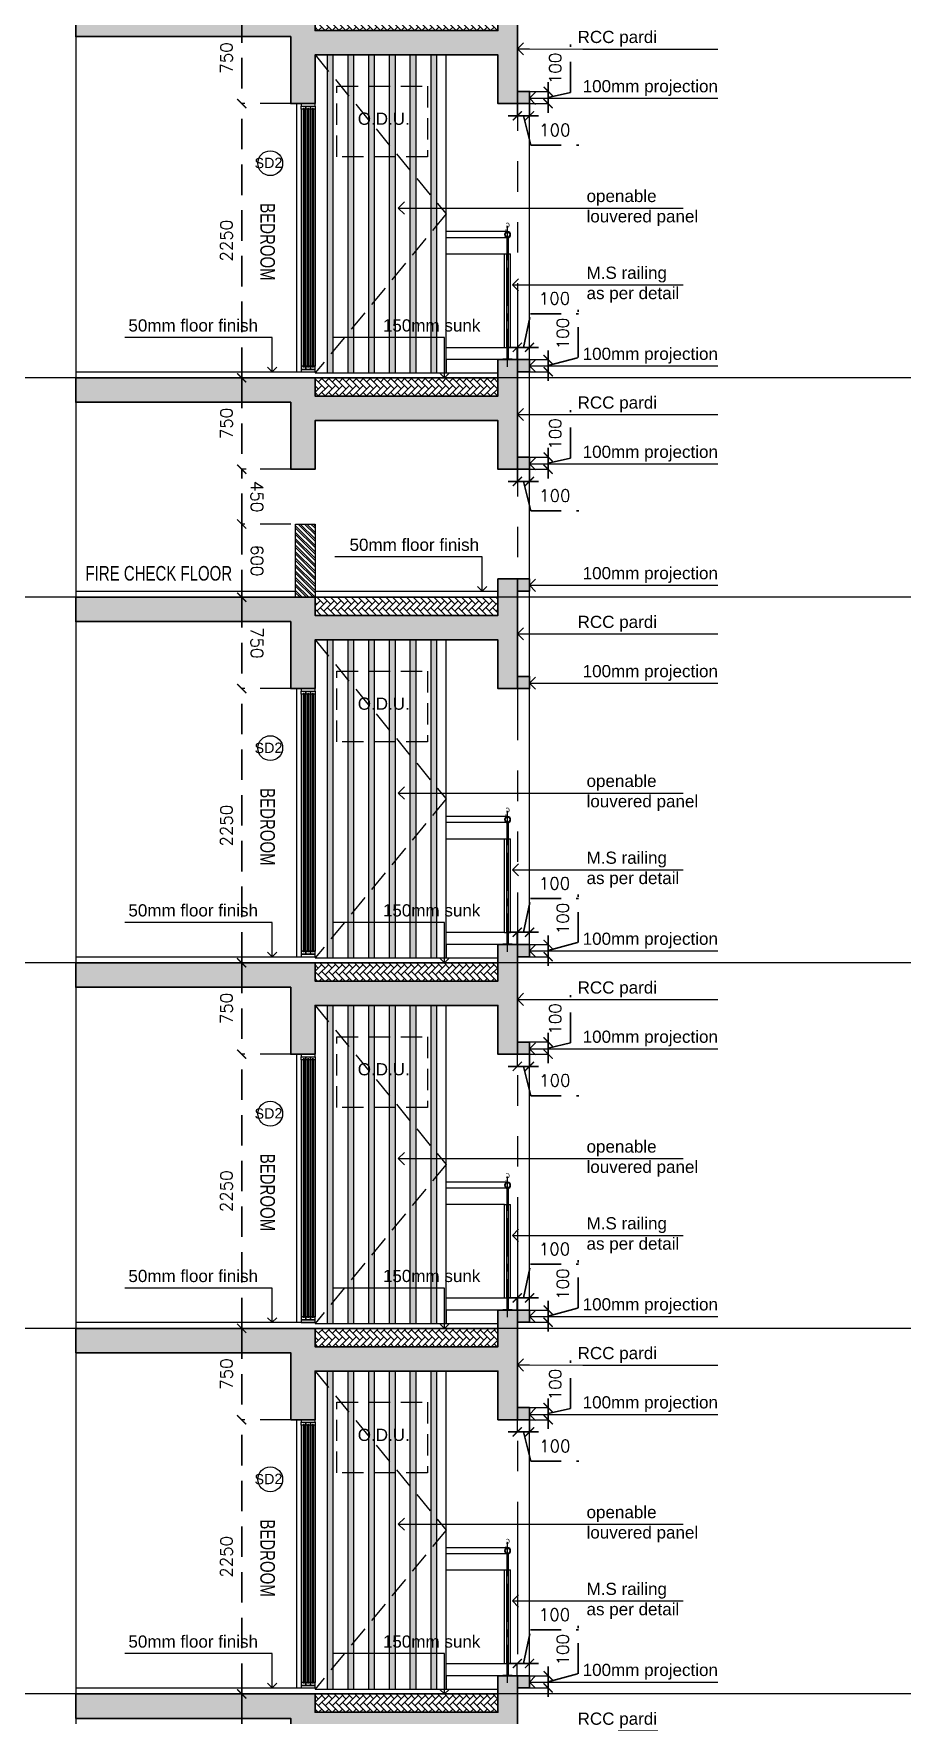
# Model space of a CAD drawing. Header units: millimetres. Extents: x 1066295 to 1300022, y -5734212 to -5454663.
# Drawn here: x 1138809 to 1145939, y -5626168 to -5612368 of the extents above; entities that cross this region are included whole.
import ezdxf
from ezdxf.enums import TextEntityAlignment as Align

# ---------------------------------------------------------------- set-up
doc = ezdxf.new("R2010")
doc.units = ezdxf.units.MM
doc.header["$LTSCALE"] = 1000
doc.header["$MEASUREMENT"] = 0
for name, pattern in [('AUDIT_D_120904163729-0', [0]), ('T9_PROFILE SECTIONS$0$( Hidden )', [0.375, 0.25, -0.125]), ('T9_PROFILE SECTIONS$0$AUDIT_D_120904163729-0', [0]), ('T9_PROFILE SECTIONS$0$CENTER', [2, 1.25, -0.25, 0.25, -0.25]), ('T9_PROFILE SECTIONS$0$HIDDEN', [0.375, 0.25, -0.125]), ('T9_PROFILE SECTIONS$0$HIDDEN2', [0.1875, 0.125, -0.0625]), ('T9_PROFILE SECTIONS$0$T10(T7 IS SIMILAR BUT MIRROR) - DIMENSION & TEXTING$0$HIDDEN', [0.375, 0.25, -0.125]), ('T9_PROFILE SECTIONS$0$T8_PROFILE SECTIONS$0$HIDDEN', [0.375, 0.25, -0.125]), ('T9_PROFILE SECTIONS$0$T8_PROFILE SECTIONS$0$PHANTOM2', [1.25, 0.625, -0.125, 0.125, -0.125, 0.125, -0.125])]:
    doc.linetypes.add(name, pattern=pattern)
doc.layers.get('0').update_dxf_attribs({"linetype": 'AUDIT_D_120904163729-0'})
for name, color, linetype in [('T9_PROFILE SECTIONS$0$a-alu frame', 4, 'Continuous'), ('T9_PROFILE SECTIONS$0$A-DIM', 2, 'Continuous'), ('T9_PROFILE SECTIONS$0$a-ele', 8, 'Continuous'), ('T9_PROFILE SECTIONS$0$A-SUNK SLAB', 251, 'T9_PROFILE SECTIONS$0$AUDIT_D_120904163729-0'), ('T9_PROFILE SECTIONS$0$a-wall', 6, 'Continuous'), ('T9_PROFILE SECTIONS$0$a-window', 5, 'Continuous'), ('T9_PROFILE SECTIONS$0$DETAIL TEXT', 84, 'T9_PROFILE SECTIONS$0$HIDDEN'), ('T9_PROFILE SECTIONS$0$Elev 01', 8, 'Continuous'), ('T9_PROFILE SECTIONS$0$ELEV 5', 8, 'Continuous'), ('T9_PROFILE SECTIONS$0$F.F.L', 36, 'Continuous'), ('T9_PROFILE SECTIONS$0$GLASS', 5, 'Continuous'), ('T9_PROFILE SECTIONS$0$HATCH 150', 8, 'Continuous'), ('T9_PROFILE SECTIONS$0$Leader', 2, 'T9_PROFILE SECTIONS$0$AUDIT_D_120904163729-0'), ('T9_PROFILE SECTIONS$0$LEVEL', 7, 'Continuous'), ('T9_PROFILE SECTIONS$0$T10(T7 IS SIMILAR BUT MIRROR) - DIMENSION & TEXTING$0$A-DIMENSIONS', 2, 'T9_PROFILE SECTIONS$0$T10(T7 IS SIMILAR BUT MIRROR) - DIMENSION & TEXTING$0$HIDDEN'), ('T9_PROFILE SECTIONS$0$T8_PROFILE SECTIONS$0$A-BUILDING LINE TURNS HERE', 252, 'T9_PROFILE SECTIONS$0$T8_PROFILE SECTIONS$0$PHANTOM2'), ('T9_PROFILE SECTIONS$0$TEXT ROOM', 7, 'Continuous'), ('T9_PROFILE SECTIONS$0$TYPICAL UNITS$0$a-door-no', 104, 'Continuous')]:
    doc.layers.add(name, color=color, linetype=linetype)
for name, color, linetype, lineweight in [('T9_PROFILE SECTIONS$0$A-DIMENSION', 2, 'Continuous', 35), ('T9_PROFILE SECTIONS$0$A-SLAB', 3, 'Continuous', 35), ('T9_PROFILE SECTIONS$0$a-Text', 4, 'Continuous', 0), ('T9_PROFILE SECTIONS$0$NON-STRUCT -150', 230, 'Continuous', 30), ('T9_PROFILE SECTIONS$0$R0-18-10-2014-T1-1st Podium Floor Plan$0$Text', 7, 'Continuous', 0), ('T9_PROFILE SECTIONS$0$T8_PROFILE SECTIONS$0$A-DIMENSION', 2, 'Continuous', 35)]:
    doc.layers.add(name, color=color, linetype=linetype, lineweight=lineweight)
doc.styles.add('T9_PROFILE SECTIONS$0$arial', font='sanss___.ttf')
doc.styles.add('T9_PROFILE SECTIONS$0$ARIAL ARROW', font='arial.ttf')
doc.styles.add('T9_PROFILE SECTIONS$0$Romans 1', font='romans.shx', dxfattribs={"height": 100})
doc.styles.add('T9_PROFILE SECTIONS$0$RSP_TXT 500', font='swisscl.ttf', dxfattribs={"height": 250})
doc.styles.add('T9_PROFILE SECTIONS$0$T8_PROFILE SECTIONS$0$Romans 1', font='romans.shx', dxfattribs={"height": 100})
doc.styles.add('T9_PROFILE SECTIONS$0$TYPICAL UNITS$0$LODHA STANDERD', font='sanss___.ttf')
doc.dimstyles.new('T9_PROFILE SECTIONS$0$ALPINE S', dxfattribs={"dimscale": 0, "dimtxt": 100, "dimasz": 75, "dimexe": 0, "dimexo": 0, "dimgap": 75, "dimtad": 1, "dimdec": 0, "dimzin": 0, "dimdsep": 46, "dimtxsty": 'T9_PROFILE SECTIONS$0$Romans 1', "dimblk": 'T9_PROFILE SECTIONS$0$_ArchTick', "dimcen": 0.09, "dimclrd": 256, "dimclre": 256, "dimclrt": 7, "dimadec": 0, "dimazin": 0, "dimtfac": 1, "dimtdec": 0, "dimtofl": 0, "dimtmove": 1, "dimatfit": 0, "dimldrblk": 'T9_PROFILE SECTIONS$0$_Open90', "dimfxl": 1, "dimtolj": 1, "dimtzin": 0, "dimarcsym": 0})
doc.dimstyles.new('T9_PROFILE SECTIONS$0$T8_PROFILE SECTIONS$0$ALPINE S', dxfattribs={"dimscale": 0, "dimtxt": 100, "dimasz": 75, "dimexe": 0, "dimexo": 0, "dimgap": 75, "dimtad": 1, "dimdec": 0, "dimzin": 0, "dimdsep": 46, "dimtxsty": 'T9_PROFILE SECTIONS$0$T8_PROFILE SECTIONS$0$Romans 1', "dimblk": 'T9_PROFILE SECTIONS$0$T8_PROFILE SECTIONS$0$_ArchTick', "dimcen": 0.09, "dimclrd": 256, "dimclre": 256, "dimclrt": 7, "dimadec": 0, "dimazin": 0, "dimtfac": 1, "dimtdec": 0, "dimtofl": 0, "dimtmove": 1, "dimatfit": 0, "dimldrblk": 'T9_PROFILE SECTIONS$0$T8_PROFILE SECTIONS$0$_Open90', "dimfxl": 1, "dimtolj": 1, "dimtzin": 0, "dimarcsym": 0})

# ---------------------------------------------------------------- blocks, each defined once
blk = doc.blocks.new('T9_PROFILE SECTIONS$0$A$C04612184')
at = {"layer": 'T9_PROFILE SECTIONS$0$LEVEL', "color": 1, "linetype": 'T9_PROFILE SECTIONS$0$HIDDEN2', "ltscale": 5}
blk.add_line((89.8181, 76.715), (-67.8271, 76.715), dxfattribs=at)
at = {"layer": 'T9_PROFILE SECTIONS$0$LEVEL', "color": 8, "linetype": 'T9_PROFILE SECTIONS$0$HIDDEN2', "ltscale": 5}
for p, q in [((89.8181, 74.915), (-67.8271, 74.915)), ((89.8181, 71.915), (-67.8271, 71.915)), ((89.8181, 68.915), (-67.8271, 68.915)), ((89.8181, 65.915), (-67.8271, 65.915))]:
    blk.add_line(p, q, dxfattribs=at)
blk = doc.blocks.new('T9_PROFILE SECTIONS$0$_ArchTick')
at = {"color": 0, "linetype": 'ByBlock', "const_width": 0.15}
blk.add_lwpolyline([(-0.5, -0.5), (0.5, 0.5)], dxfattribs=at)
blk = doc.blocks.new('*D261')
at = {"layer": 'T9_PROFILE SECTIONS$0$A-DIMENSION', "linetype": 'T9_PROFILE SECTIONS$0$HIDDEN', "lineweight": -2, "transparency": 16777216}
for p, q in [((-51354, 325662), (-51756, 325662)), ((-51354, 324912), (-51756, 324912))]:
    blk.add_line(p, q, dxfattribs=at)
at = {"layer": 'T9_PROFILE SECTIONS$0$A-DIMENSION', "linetype": 'T9_PROFILE SECTIONS$0$HIDDEN', "transparency": 16777216}
blk.add_line((-51756, 325662), (-51756, 324912), dxfattribs=at)
at = {"layer": 'T9_PROFILE SECTIONS$0$A-DIMENSION', "linetype": 'ByBlock', "transparency": 16777216, "xscale": 75, "yscale": 75, "zscale": 75}
for p, rotation in [((-51756, 325662), 90.00000000000001), ((-51756, 324912), 270)]:
    blk.add_blockref('T9_PROFILE SECTIONS$0$_ArchTick', p, dxfattribs=dict(at, rotation=rotation))
at = {"layer": 'T9_PROFILE SECTIONS$0$A-DIMENSION', "color": 7, "linetype": 'ByBlock', "transparency": 16777216, "insert": (-51631, 325287), "char_height": 100, "attachment_point": 5, "rotation": 270, "style": 'T9_PROFILE SECTIONS$0$Romans 1'}
blk.add_mtext('\\A1;750', dxfattribs=at)
blk = doc.blocks.new('T9_PROFILE SECTIONS$0$_Open90')
at = {"color": 0, "linetype": 'ByBlock', "lineweight": -2}
for p, q in [((0, 0), (-1, 0)), ((-0.5, 0.5), (0, 0)), ((0, 0), (-0.5, -0.5))]:
    blk.add_line(p, q, dxfattribs=at)
blk = doc.blocks.new('*D262')
at = {"layer": 'T9_PROFILE SECTIONS$0$A-DIMENSION', "linetype": 'T9_PROFILE SECTIONS$0$HIDDEN', "lineweight": -2, "transparency": 16777216}
for p, q in [((-51344, 326712), (-51756, 326712)), ((-51354, 326262), (-51756, 326262))]:
    blk.add_line(p, q, dxfattribs=at)
at = {"layer": 'T9_PROFILE SECTIONS$0$A-DIMENSION', "linetype": 'T9_PROFILE SECTIONS$0$HIDDEN', "transparency": 16777216}
blk.add_line((-51756, 326262), (-51756, 326712), dxfattribs=at)
at = {"layer": 'T9_PROFILE SECTIONS$0$A-DIMENSION', "linetype": 'ByBlock', "transparency": 16777216, "xscale": 75, "yscale": 75, "zscale": 75}
for p, rotation in [((-51756, 326712), 90.00000000000001), ((-51756, 326262), 270)]:
    blk.add_blockref('T9_PROFILE SECTIONS$0$_ArchTick', p, dxfattribs=dict(at, rotation=rotation))
at = {"layer": 'T9_PROFILE SECTIONS$0$A-DIMENSION', "color": 7, "linetype": 'ByBlock', "transparency": 16777216, "insert": (-51631, 326487), "char_height": 100, "attachment_point": 5, "rotation": 270, "style": 'T9_PROFILE SECTIONS$0$Romans 1'}
blk.add_mtext('\\A1;450', dxfattribs=at)
blk = doc.blocks.new('*D263')
at = {"layer": 'T9_PROFILE SECTIONS$0$A-DIMENSION', "linetype": 'T9_PROFILE SECTIONS$0$HIDDEN', "lineweight": -2, "transparency": 16777216}
for p, q in [((-51354, 326262), (-51756, 326262)), ((-51343, 325662), (-51756, 325662))]:
    blk.add_line(p, q, dxfattribs=at)
at = {"layer": 'T9_PROFILE SECTIONS$0$A-DIMENSION', "linetype": 'T9_PROFILE SECTIONS$0$HIDDEN', "transparency": 16777216}
blk.add_line((-51756, 326262), (-51756, 325662), dxfattribs=at)
at = {"layer": 'T9_PROFILE SECTIONS$0$A-DIMENSION', "linetype": 'ByBlock', "transparency": 16777216, "xscale": 75, "yscale": 75, "zscale": 75}
for p, rotation in [((-51756, 326262), 90.00000000000001), ((-51756, 325662), 270)]:
    blk.add_blockref('T9_PROFILE SECTIONS$0$_ArchTick', p, dxfattribs=dict(at, rotation=rotation))
at = {"layer": 'T9_PROFILE SECTIONS$0$A-DIMENSION', "color": 7, "linetype": 'ByBlock', "transparency": 16777216, "insert": (-51631, 325962), "char_height": 100, "attachment_point": 5, "rotation": 270, "style": 'T9_PROFILE SECTIONS$0$Romans 1'}
blk.add_mtext('\\A1;600', dxfattribs=at)
blk = doc.blocks.new('T9_PROFILE SECTIONS$0$window with railing')
at = {"layer": 'T9_PROFILE SECTIONS$0$a-ele'}
blk.add_lwpolyline([(-11245, -340864), (-11245, -338664)], dxfattribs=at)
at = {"layer": 'T9_PROFILE SECTIONS$0$a-window', "color": 250}
for p, q in [((-11395, -338709), (-11395, -340819)), ((-11382, -338709), (-11382, -340819)), ((-11372, -338709), (-11372, -340819))]:
    blk.add_line(p, q, dxfattribs=at)
at = {"layer": 'T9_PROFILE SECTIONS$0$a-window', "color": 1}
for p, q in [((-11357, -338709), (-11357, -340819)), ((-11320, -338709), (-11320, -340819)), ((-11320, -338709), (-11320, -340819)), ((-11282, -338709), (-11282, -340819))]:
    blk.add_line(p, q, dxfattribs=at)
at = {"layer": 'T9_PROFILE SECTIONS$0$a-window', "color": 5}
for p, q in [((-11344, -338709), (-11344, -340819)), ((-11334, -338709), (-11334, -340819)), ((-11307, -338709), (-11307, -340819)), ((-11297, -338709), (-11297, -340819))]:
    blk.add_line(p, q, dxfattribs=at)
at = {"layer": 'T9_PROFILE SECTIONS$0$a-window', "color": 4}
for points in [[(-11395, -338684), (-11395, -338664), (-11282, -338664), (-11282, -338684)], [(-11372, -338709), (-11357, -338709), (-11357, -338684), (-11395, -338684), (-11395, -338709), (-11382, -338709), (-11382, -338703), (-11372, -338703)], [(-11334, -338709), (-11320, -338709), (-11320, -338684), (-11357, -338684), (-11357, -338709), (-11344, -338709), (-11344, -338703), (-11334, -338703)], [(-11297, -338709), (-11282, -338709), (-11282, -338684), (-11320, -338684), (-11320, -338709), (-11307, -338709), (-11307, -338703), (-11297, -338703)], [(-11372, -340819), (-11357, -340819), (-11357, -340844), (-11395, -340844), (-11395, -340819), (-11382, -340819), (-11382, -340825), (-11372, -340825)], [(-11395, -340864), (-11395, -340844), (-11282, -340844), (-11282, -340864)], [(-11334, -340819), (-11320, -340819), (-11320, -340844), (-11357, -340844), (-11357, -340819), (-11344, -340819), (-11344, -340825), (-11334, -340825)], [(-11297, -340819), (-11282, -340819), (-11282, -340844), (-11320, -340844), (-11320, -340819), (-11307, -340819), (-11307, -340825), (-11297, -340825)]]:
    blk.add_lwpolyline(points, close=True, dxfattribs=at)
blk = doc.blocks.new('T9_PROFILE SECTIONS$0$A$C6E3644B4')
at = {"layer": 'T9_PROFILE SECTIONS$0$A-DIM', "ltscale": 0.7}
h = blk.add_hatch(color=8, dxfattribs=at)
edge = h.paths.add_edge_path()
edge.add_arc((0, 1025), 25, 0, 360)
edge = h.paths.add_edge_path(flags=17)
edge.add_arc((0, 1025), 20, 0, 360)
for points in [[(6, 869), (-6, 869), (-6, 844), (6, 844)], [(6, 130), (-6, 130), (-6, 105), (6, 105)]]:
    blk.add_hatch(color=8, dxfattribs=at).paths.add_polyline_path(points)
for p, q in [((-5, 1000), (-5, 868)), ((5, 1000), (5, 868)), ((25, 868), (-25, 868)), ((-25, 100), (-25, 868)), ((25, 100), (25, 868)), ((25, 100), (-25, 100)), ((-5, 100), (-5, 5)), ((5, 100), (5, 5))]:
    blk.add_line(p, q, dxfattribs=at)
at = {"layer": 'T9_PROFILE SECTIONS$0$A-DIM', "color": 5, "linetype": 'T9_PROFILE SECTIONS$0$CENTER', "ltscale": 0.25}
blk.add_line((0, -59), (0, 1095), dxfattribs=at)
at = {"layer": 'T9_PROFILE SECTIONS$0$A-DIM', "ltscale": 0.7}
blk.add_lwpolyline([(38, 5), (-38, 5), (-38, 0), (38, 0)], close=True, dxfattribs=at)
for radius in [25, 20]:
    blk.add_circle((0, 1025), radius, dxfattribs=at)
at = {"layer": 'T9_PROFILE SECTIONS$0$GLASS', "ltscale": 0.7}
for points in [[(-6, 868), (-6, 844), (6, 844), (6, 868)], [(-6, 105), (6, 105), (6, 868), (-6, 868)], [(-6, 130), (-6, 105), (6, 105), (6, 130)]]:
    blk.add_lwpolyline(points, close=True, dxfattribs=at)
at = {"layer": 'T9_PROFILE SECTIONS$0$DETAIL TEXT', "color": 0, "char_height": 40, "width": 489.25, "attachment_point": 1, "style": 'T9_PROFILE SECTIONS$0$arial'}
for s, insert in [('{\\fCalibri|b0|i0|c0|p34;C}', (-18, 1123)), ('{\\fCalibri|b0|i0|c0|p34;L}', (-3, 1101))]:
    blk.add_mtext(s, dxfattribs=dict(at, insert=insert))
blk = doc.blocks.new('*D249')
at = {"layer": 'T9_PROFILE SECTIONS$0$A-DIMENSION', "linetype": 'T9_PROFILE SECTIONS$0$HIDDEN', "lineweight": -2, "transparency": 16777216}
for p, q in [((-51354, 283662), (-51756, 283662)), ((-51354, 282912), (-51756, 282912))]:
    blk.add_line(p, q, dxfattribs=at)
at = {"layer": 'T9_PROFILE SECTIONS$0$A-DIMENSION', "linetype": 'T9_PROFILE SECTIONS$0$HIDDEN', "transparency": 16777216}
blk.add_line((-51756, 283662), (-51756, 282912), dxfattribs=at)
at = {"layer": 'T9_PROFILE SECTIONS$0$A-DIMENSION', "linetype": 'ByBlock', "transparency": 16777216, "xscale": 75, "yscale": 75, "zscale": 75}
for p, rotation in [((-51756, 283662), 90), ((-51756, 282912), 270)]:
    blk.add_blockref('T9_PROFILE SECTIONS$0$_ArchTick', p, dxfattribs=dict(at, rotation=rotation))
at = {"layer": 'T9_PROFILE SECTIONS$0$A-DIMENSION', "color": 7, "linetype": 'ByBlock', "transparency": 16777216, "insert": (-51881, 283287), "char_height": 100, "attachment_point": 5, "rotation": 90, "style": 'T9_PROFILE SECTIONS$0$Romans 1'}
blk.add_mtext('\\A1;750', dxfattribs=at)
blk = doc.blocks.new('*D250')
at = {"layer": 'T9_PROFILE SECTIONS$0$A-DIMENSION', "linetype": 'T9_PROFILE SECTIONS$0$HIDDEN', "lineweight": -2, "transparency": 16777216}
for p, q in [((-51354, 285912), (-51756, 285912)), ((-51354, 283662), (-51756, 283662))]:
    blk.add_line(p, q, dxfattribs=at)
at = {"layer": 'T9_PROFILE SECTIONS$0$A-DIMENSION', "linetype": 'T9_PROFILE SECTIONS$0$HIDDEN', "transparency": 16777216}
blk.add_line((-51756, 283662), (-51756, 285912), dxfattribs=at)
at = {"layer": 'T9_PROFILE SECTIONS$0$A-DIMENSION', "linetype": 'ByBlock', "transparency": 16777216, "xscale": 75, "yscale": 75, "zscale": 75}
for p, rotation in [((-51756, 285912), 90), ((-51756, 283662), 270)]:
    blk.add_blockref('T9_PROFILE SECTIONS$0$_ArchTick', p, dxfattribs=dict(at, rotation=rotation))
at = {"layer": 'T9_PROFILE SECTIONS$0$A-DIMENSION', "color": 7, "linetype": 'ByBlock', "transparency": 16777216, "insert": (-51881, 284787), "char_height": 100, "attachment_point": 5, "rotation": 90, "style": 'T9_PROFILE SECTIONS$0$Romans 1'}
blk.add_mtext('\\A1;2250', dxfattribs=at)
blk = doc.blocks.new('T9_PROFILE SECTIONS$0$TYPICAL UNITS$0$B-flat-33')
at = {"layer": 'T9_PROFILE SECTIONS$0$TYPICAL UNITS$0$a-door-no'}
blk.add_ellipse((14108, 1402), major_axis=(0, -181), ratio=0.999989, dxfattribs=at)
at = {"layer": 'T9_PROFILE SECTIONS$0$TYPICAL UNITS$0$a-door-no', "style": 'T9_PROFILE SECTIONS$0$TYPICAL UNITS$0$LODHA STANDERD', "oblique": 0, "width": 0.999989}
blk.add_attdef('OP1', text='', height=150, rotation=0.7592, dxfattribs=at).set_placement((14117, 1332), align=Align.CENTER)
blk = doc.blocks.new('T9_PROFILE SECTIONS$0$T8_PROFILE SECTIONS$0$_ArchTick')
at = {"color": 0, "linetype": 'ByBlock', "const_width": 0.15}
blk.add_lwpolyline([(-0.5, -0.5), (0.5, 0.5)], dxfattribs=at)
blk = doc.blocks.new('*D251')
at = {"layer": 'T9_PROFILE SECTIONS$0$T8_PROFILE SECTIONS$0$A-DIMENSION', "linetype": 'T9_PROFILE SECTIONS$0$T8_PROFILE SECTIONS$0$HIDDEN', "transparency": 16777216}
for p, q in [((-49444, 283912), (-49385, 284188)), ((-49385, 284188), (-48992, 284188)), ((-49494, 283912), (-49569, 283912)), ((-49394, 283912), (-49494, 283912)), ((-49394, 283912), (-49319, 283912))]:
    blk.add_line(p, q, dxfattribs=at)
at = {"layer": 'T9_PROFILE SECTIONS$0$T8_PROFILE SECTIONS$0$A-DIMENSION', "linetype": 'T9_PROFILE SECTIONS$0$T8_PROFILE SECTIONS$0$HIDDEN', "lineweight": -2, "transparency": 16777216}
for p, q in [((-49494, 283812), (-49494, 283912)), ((-49394, 283812), (-49394, 283912))]:
    blk.add_line(p, q, dxfattribs=at)
at = {"layer": 'T9_PROFILE SECTIONS$0$T8_PROFILE SECTIONS$0$A-DIMENSION', "linetype": 'ByBlock', "transparency": 16777216, "xscale": 75, "yscale": 75, "zscale": 75}
blk.add_blockref('T9_PROFILE SECTIONS$0$T8_PROFILE SECTIONS$0$_ArchTick', (-49494, 283912), dxfattribs=at)
at = {"layer": 'T9_PROFILE SECTIONS$0$T8_PROFILE SECTIONS$0$A-DIMENSION', "linetype": 'ByBlock', "transparency": 16777216, "xscale": 75, "yscale": 75, "zscale": 75, "rotation": 180}
blk.add_blockref('T9_PROFILE SECTIONS$0$T8_PROFILE SECTIONS$0$_ArchTick', (-49394, 283912), dxfattribs=at)
at = {"layer": 'T9_PROFILE SECTIONS$0$T8_PROFILE SECTIONS$0$A-DIMENSION', "color": 7, "linetype": 'ByBlock', "transparency": 16777216, "insert": (-49189, 284313), "char_height": 100, "attachment_point": 5, "style": 'T9_PROFILE SECTIONS$0$T8_PROFILE SECTIONS$0$Romans 1'}
blk.add_mtext('\\A1;100', dxfattribs=at)
blk = doc.blocks.new('T9_PROFILE SECTIONS$0$T8_PROFILE SECTIONS$0$_Open90')
at = {"color": 0, "linetype": 'ByBlock', "lineweight": -2}
for p, q in [((0, 0), (-1, 0)), ((-0.5, 0.5), (0, 0)), ((0, 0), (-0.5, -0.5))]:
    blk.add_line(p, q, dxfattribs=at)
blk = doc.blocks.new('*D252')
at = {"layer": 'T9_PROFILE SECTIONS$0$T8_PROFILE SECTIONS$0$A-DIMENSION', "linetype": 'T9_PROFILE SECTIONS$0$T8_PROFILE SECTIONS$0$HIDDEN', "transparency": 16777216}
for p, q in [((-48996, 283828), (-48996, 284221)), ((-49241, 283812), (-49241, 283887)), ((-49241, 283762), (-48996, 283828)), ((-49241, 283812), (-49241, 283712)), ((-49241, 283712), (-49241, 283637))]:
    blk.add_line(p, q, dxfattribs=at)
at = {"layer": 'T9_PROFILE SECTIONS$0$T8_PROFILE SECTIONS$0$A-DIMENSION', "linetype": 'T9_PROFILE SECTIONS$0$T8_PROFILE SECTIONS$0$HIDDEN', "lineweight": -2, "transparency": 16777216}
for p, q in [((-49394, 283812), (-49241, 283812)), ((-49394, 283712), (-49241, 283712))]:
    blk.add_line(p, q, dxfattribs=at)
at = {"layer": 'T9_PROFILE SECTIONS$0$T8_PROFILE SECTIONS$0$A-DIMENSION', "linetype": 'ByBlock', "transparency": 16777216, "xscale": 75, "yscale": 75, "zscale": 75}
for p, rotation in [((-49241, 283812), 270), ((-49241, 283712), 90)]:
    blk.add_blockref('T9_PROFILE SECTIONS$0$T8_PROFILE SECTIONS$0$_ArchTick', p, dxfattribs=dict(at, rotation=rotation))
at = {"layer": 'T9_PROFILE SECTIONS$0$T8_PROFILE SECTIONS$0$A-DIMENSION', "color": 7, "linetype": 'ByBlock', "transparency": 16777216, "insert": (-49121, 284025), "char_height": 100, "attachment_point": 5, "rotation": 90, "style": 'T9_PROFILE SECTIONS$0$T8_PROFILE SECTIONS$0$Romans 1'}
blk.add_mtext('\\A1;100', dxfattribs=at)
blk = doc.blocks.new('*D253')
at = {"layer": 'T9_PROFILE SECTIONS$0$T8_PROFILE SECTIONS$0$A-DIMENSION', "linetype": 'T9_PROFILE SECTIONS$0$T8_PROFILE SECTIONS$0$HIDDEN', "lineweight": -2, "transparency": 16777216}
for p, q in [((-49494, 282912), (-49494, 282812)), ((-49394, 282912), (-49394, 282812))]:
    blk.add_line(p, q, dxfattribs=at)
at = {"layer": 'T9_PROFILE SECTIONS$0$T8_PROFILE SECTIONS$0$A-DIMENSION', "linetype": 'T9_PROFILE SECTIONS$0$T8_PROFILE SECTIONS$0$HIDDEN', "transparency": 16777216}
for p, q in [((-49494, 282812), (-49569, 282812)), ((-49394, 282812), (-49494, 282812)), ((-49444, 282812), (-49383, 282571)), ((-49394, 282812), (-49319, 282812)), ((-49383, 282571), (-48990, 282571))]:
    blk.add_line(p, q, dxfattribs=at)
at = {"layer": 'T9_PROFILE SECTIONS$0$T8_PROFILE SECTIONS$0$A-DIMENSION', "linetype": 'ByBlock', "transparency": 16777216, "xscale": 75, "yscale": 75, "zscale": 75}
blk.add_blockref('T9_PROFILE SECTIONS$0$T8_PROFILE SECTIONS$0$_ArchTick', (-49494, 282812), dxfattribs=at)
at = {"layer": 'T9_PROFILE SECTIONS$0$T8_PROFILE SECTIONS$0$A-DIMENSION', "linetype": 'ByBlock', "transparency": 16777216, "xscale": 75, "yscale": 75, "zscale": 75, "rotation": 180}
blk.add_blockref('T9_PROFILE SECTIONS$0$T8_PROFILE SECTIONS$0$_ArchTick', (-49394, 282812), dxfattribs=at)
at = {"layer": 'T9_PROFILE SECTIONS$0$T8_PROFILE SECTIONS$0$A-DIMENSION', "color": 7, "linetype": 'ByBlock', "transparency": 16777216, "insert": (-49186, 282696), "char_height": 100, "attachment_point": 5, "style": 'T9_PROFILE SECTIONS$0$T8_PROFILE SECTIONS$0$Romans 1'}
blk.add_mtext('\\A1;100', dxfattribs=at)
blk = doc.blocks.new('*D254')
at = {"layer": 'T9_PROFILE SECTIONS$0$T8_PROFILE SECTIONS$0$A-DIMENSION', "linetype": 'T9_PROFILE SECTIONS$0$T8_PROFILE SECTIONS$0$HIDDEN', "transparency": 16777216}
for p, q in [((-49058, 283004), (-49058, 283397)), ((-49241, 283012), (-49241, 283087)), ((-49241, 282912), (-49241, 283012)), ((-49241, 282962), (-49058, 283004)), ((-49241, 282912), (-49241, 282837))]:
    blk.add_line(p, q, dxfattribs=at)
at = {"layer": 'T9_PROFILE SECTIONS$0$T8_PROFILE SECTIONS$0$A-DIMENSION', "linetype": 'T9_PROFILE SECTIONS$0$T8_PROFILE SECTIONS$0$HIDDEN', "lineweight": -2, "transparency": 16777216}
for p, q in [((-49394, 283012), (-49241, 283012)), ((-49394, 282912), (-49241, 282912))]:
    blk.add_line(p, q, dxfattribs=at)
at = {"layer": 'T9_PROFILE SECTIONS$0$T8_PROFILE SECTIONS$0$A-DIMENSION', "linetype": 'ByBlock', "transparency": 16777216, "xscale": 75, "yscale": 75, "zscale": 75}
for p, rotation in [((-49241, 283012), 270), ((-49241, 282912), 90)]:
    blk.add_blockref('T9_PROFILE SECTIONS$0$T8_PROFILE SECTIONS$0$_ArchTick', p, dxfattribs=dict(at, rotation=rotation))
at = {"layer": 'T9_PROFILE SECTIONS$0$T8_PROFILE SECTIONS$0$A-DIMENSION', "color": 7, "linetype": 'ByBlock', "transparency": 16777216, "insert": (-49183, 283201), "char_height": 100, "attachment_point": 5, "rotation": 90, "style": 'T9_PROFILE SECTIONS$0$T8_PROFILE SECTIONS$0$Romans 1'}
blk.add_mtext('\\A1;100', dxfattribs=at)
blk = doc.blocks.new('T9_PROFILE SECTIONS$0$tj')
at = {"layer": 'T9_PROFILE SECTIONS$0$A-SUNK SLAB', "linetype": 'ByBlock'}
h = blk.add_hatch(dxfattribs=at)
h.set_pattern_fill('AR-HBONE', color=256, scale=10)
h.set_pattern_definition([(135, (-5701171.007, -1166803.166), (-56.5685425, 5e-14), [120, -40]), (225, (-5701199.29, -1166774.88), (-56.5685425, 5e-14), [120, -40])])
h.paths.add_polyline_path([(-49653.9, 325511.7), (-51153.9, 325511.7), (-51153.9, 325661.7), (-49653.9, 325661.7)])
at = {"layer": 'T9_PROFILE SECTIONS$0$HATCH 150'}
h = blk.add_hatch(color=8, dxfattribs=at)
h.dxf.hatch_style = 1
h.paths.add_polyline_path([(-49653.9, 325811.7), (-49653.9, 325661.7), (-49653.9, 325511.7), (-51153.9, 325511.7), (-51153.9, 325661.7), (-53117.3, 325661.7), (-53117.3, 325461.7), (-51353.9, 325461.7), (-51353.9, 324911.7), (-51153.9, 324911.7), (-51153.9, 325311.7), (-49653.9, 325311.7), (-49653.9, 324911.7), (-49493.9, 324911.7), (-49493.9, 325811.7)])
h = blk.add_hatch(dxfattribs=at)
h.set_pattern_fill('AR-SAND', color=8, scale=10)
h.set_pattern_definition([(127.5, (-5701171.007, -1174460.05), (-19.26823769, -0.62993358), [0, -15.2, 0, -17, 0, -16.25]), (97.5, (-5701171.007, -1174460.05), (-28.22146065, 17.69776705), [0, -8.2, 0, -13.7, 0, -5.25]), (57.5, (-5701171.007, -1174472.35), (-0.056590535, 31.141418618), [0, -5, 0, -18, 0, -23.5]), (47.5, (-5701171.007, -1174472.35), (-8.77675565, 30.06126605), [0, -2.5, 0, -11.8, 0, -13.5])])
h.paths.add_polyline_path([(-49493.9, 325011.7), (-49393.9, 325011.7), (-49393.9, 324911.7), (-49493.9, 324911.7)])
h.paths.add_polyline_path([(-49493.9, 325711.7), (-49393.9, 325711.7), (-49393.9, 325811.7), (-49493.9, 325811.7)])
at = {"layer": 'T9_PROFILE SECTIONS$0$NON-STRUCT -150'}
h = blk.add_hatch(dxfattribs=at)
h.set_pattern_fill('ANSI32', color=8, scale=100)
h.set_pattern_definition([(135, (-5648831.007, -1174460.05), (-26.5165043, -26.5165043), []), (135, (-5648831.007, -1174442.37), (-26.5165043, -26.5165043), [])])
h.paths.add_polyline_path([(-51153.9, 325661.7), (-51313.9, 325661.7), (-51313.9, 326261.7), (-51153.9, 326261.7)])
at = {"layer": 'T9_PROFILE SECTIONS$0$A-SLAB', "linetype": 'ByBlock'}
for points in [[(-49653.9, 325811.7), (-49653.9, 325661.7), (-49653.9, 325511.7), (-51153.9, 325511.7), (-51153.9, 325661.7), (-53117.3, 325661.7), (-53117.3, 325461.7), (-51353.9, 325461.7), (-51353.9, 324911.7), (-51153.9, 324911.7), (-51153.9, 325311.7), (-49653.9, 325311.7), (-49653.9, 324911.7), (-49493.9, 324911.7), (-49493.9, 325811.7)], [(-49493.9, 325711.7), (-49393.9, 325711.7), (-49393.9, 325811.7), (-49493.9, 325811.7)], [(-49493.9, 325011.7), (-49393.9, 325011.7), (-49393.9, 324911.7), (-49493.9, 324911.7)]]:
    blk.add_lwpolyline(points, close=True, dxfattribs=at)
at = {"layer": 'T9_PROFILE SECTIONS$0$A-SUNK SLAB', "linetype": 'ByBlock'}
blk.add_lwpolyline([(-49653.9, 325511.7), (-51153.9, 325511.7), (-51153.9, 325661.7), (-49653.9, 325661.7)], close=True, dxfattribs=at)
at = {"layer": 'T9_PROFILE SECTIONS$0$a-wall', "linetype": 'ByBlock', "elevation": 0}
blk.add_lwpolyline([(-51153.9, 325661.7), (-51313.9, 325661.7), (-51313.9, 326261.7), (-51153.9, 326261.7)], close=True, dxfattribs=at)
at = {"layer": 'T9_PROFILE SECTIONS$0$ELEV 5', "ltscale": 0.7}
blk.add_line((-49393.9, 325011.7), (-49393.9, 327511.7), dxfattribs=at)
at = {"layer": 'T9_PROFILE SECTIONS$0$F.F.L', "linetype": 'Continuous', "ltscale": 0.1, "elevation": 0}
for points in [[(-53117.3, 325711.7), (-51313.9, 325711.7)], [(-51153.9, 325711.7), (-49653.9, 325711.7)]]:
    blk.add_lwpolyline(points, dxfattribs=at)
at = {"layer": 'T9_PROFILE SECTIONS$0$a-Text', "insert": (-51834.8, 325917.8, 0), "char_height": 120, "width": 1408.968, "attachment_point": 3, "style": 'T9_PROFILE SECTIONS$0$RSP_TXT 500'}
blk.add_mtext('FIRE CHECK FLOOR', dxfattribs=at)
at = {"layer": 'T9_PROFILE SECTIONS$0$R0-18-10-2014-T1-1st Podium Floor Plan$0$Text', "char_height": 100, "width": 1133.401, "style": 'T9_PROFILE SECTIONS$0$ARIAL ARROW'}
for s, insert, attachment_point in [('50mm floor finish   ', (-49807.7, 326142, 0), 3), ('100mm projection\\P  ', (-48957.8, 325909.2, 0), 1), ('RCC pardi', (-48999.3, 325509.2, 0), 1), ('100mm projection\\P  ', (-48957.8, 325105.2, 0), 1)]:
    blk.add_mtext(s, dxfattribs=dict(at, insert=insert, attachment_point=attachment_point))
at = {"layer": 'T9_PROFILE SECTIONS$0$A-DIMENSION', "linetype": 'ByBlock'}
for base, p1, p2, angle, picture, middle in [((-51755.7, 326711.7, 0), (-51353.9, 326261.7, 0), (-51344.2, 326711.7, 0), 90, '*D262', (-51630.7, 326486.7, 0)), ((-51755.7, 325661.7, 0), (-51353.9, 326261.7, 0), (-51343, 325661.7, 0), 270, '*D263', (-51630.7, 325961.7, 0)), ((-51755.7, 324911.7, 0), (-51353.9, 325661.7), (-51353.9, 324911.7), 90, '*D261', (-51630.7, 325286.7, 0))]:
    dim = blk.add_linear_dim(base=base, p1=p1, p2=p2, angle=angle, dimstyle='T9_PROFILE SECTIONS$0$ALPINE S', override={"dimscale": 1, "dimfxl": 5, "dimlwd": 65535, "dimarcsym": 1}, dxfattribs=at)
    dim.commit()
    dim.dimension.update_dxf_attribs({"geometry": picture, "text_midpoint": middle})
at = {"layer": 'T9_PROFILE SECTIONS$0$Leader'}
for points, override in [([(-49783.1, 325711.7, 0), (-49783.1, 325992.6, 0), (-50991.7, 325992.6, 0)], {"dimscale": 1, "dimtad": 0}), ([(-49393.9, 325759.8, 0), (-48957.8, 325759.8, 0), (-47849.6, 325759.8, 0)], {"dimscale": 1, "dimasz": 100, "dimtad": 0}), ([(-49493.9, 325361.7, 0), (-48957.8, 325359.8, 0), (-47849.6, 325359.8, 0)], {"dimscale": 1, "dimasz": 100, "dimtad": 0}), ([(-49393.9, 324955.8, 0), (-48957.8, 324955.8, 0), (-47849.6, 324955.8, 0)], {"dimscale": 1, "dimasz": 100, "dimtad": 0})]:
    blk.add_leader(points, dimstyle='T9_PROFILE SECTIONS$0$ALPINE S', override=override, dxfattribs=at)
blk = doc.blocks.new('T9_PROFILE SECTIONS$0$grn')
at = {"layer": 'T9_PROFILE SECTIONS$0$A-SUNK SLAB', "linetype": 'ByBlock'}
h = blk.add_hatch(dxfattribs=at)
h.set_pattern_fill('AR-HBONE', color=256, scale=10)
h.set_pattern_definition([(135, (-5719487.18, -1177142.854), (-56.5685425, 2e-14), [120, -40]), (225, (-5719515.463, -1177114.57), (-56.5685425, 2e-14), [120, -40])])
h.paths.add_polyline_path([(-49653.9, 283511.7), (-51153.9, 283511.7), (-51153.9, 283661.7), (-49653.9, 283661.7)])
at = {"layer": 'T9_PROFILE SECTIONS$0$ELEV 5', "ltscale": 0.7}
h = blk.add_hatch(color=256, dxfattribs=at)
h.dxf.hatch_style = 1
h.paths.add_polyline_path([(-50155, 286311.7), (-50205, 286311.7), (-50205, 283701.7), (-50155, 283701.7)])
h.paths.add_polyline_path([(-50325, 286311.7), (-50375, 286311.7), (-50375, 283701.7), (-50325, 283701.7)])
h.paths.add_polyline_path([(-50495, 286311.7), (-50545, 286311.7), (-50545, 283701.7), (-50495, 283701.7)])
h.paths.add_polyline_path([(-50665, 286311.7), (-50715, 286311.7), (-50715, 283701.7), (-50665, 283701.7)])
h.paths.add_polyline_path([(-50835, 286311.7), (-50885, 286311.7), (-50885, 283701.7), (-50835, 283701.7)])
h.paths.add_polyline_path([(-51005, 286311.7), (-51055, 286311.7), (-51055, 283701.7), (-51005, 283701.7)])
at = {"layer": 'T9_PROFILE SECTIONS$0$HATCH 150'}
h = blk.add_hatch(color=8, dxfattribs=at)
h.dxf.hatch_style = 1
h.paths.add_polyline_path([(-49653.9, 283811.7), (-49653.9, 283661.7), (-49653.9, 283511.7), (-51153.9, 283511.7), (-51153.9, 283661.7), (-53117.3, 283661.7), (-53117.3, 283461.7), (-51353.9, 283461.7), (-51353.9, 282911.7), (-51153.9, 282911.7), (-51153.9, 283311.7), (-49653.9, 283311.7), (-49653.9, 282911.7), (-49493.9, 282911.7), (-49493.9, 283811.7)])
h = blk.add_hatch(dxfattribs=at)
h.set_pattern_fill('AR-SAND', color=8, scale=10)
h.set_pattern_definition([(127.5, (-5719487.179, -1184799.737), (-19.26823769, -0.62993358), [0, -15.2, 0, -17, 0, -16.25]), (97.5, (-5719487.18, -1184799.737), (-28.22146065, 17.69776705), [0, -8.2, 0, -13.7, 0, -5.25]), (57.5, (-5719487.179, -1184812.037), (-0.056590535, 31.141418618), [0, -5, 0, -18, 0, -23.5]), (47.5, (-5719487.18, -1184812.037), (-8.77675565, 30.06126605), [0, -2.5, 0, -11.8, 0, -13.5])])
h.paths.add_polyline_path([(-49493.9, 283011.7), (-49393.9, 283011.7), (-49393.9, 282911.7), (-49493.9, 282911.7)])
h.paths.add_polyline_path([(-49493.9, 283711.7), (-49393.9, 283711.7), (-49393.9, 283811.7), (-49493.9, 283811.7)])
at = {"layer": 'T9_PROFILE SECTIONS$0$A-SLAB', "linetype": 'ByBlock'}
for points in [[(-49653.9, 283811.7), (-49653.9, 283661.7), (-49653.9, 283511.7), (-51153.9, 283511.7), (-51153.9, 283661.7), (-53117.3, 283661.7), (-53117.3, 283461.7), (-51353.9, 283461.7), (-51353.9, 282911.7), (-51153.9, 282911.7), (-51153.9, 283311.7), (-49653.9, 283311.7), (-49653.9, 282911.7), (-49493.9, 282911.7), (-49493.9, 283811.7)], [(-49493.9, 283711.7), (-49393.9, 283711.7), (-49393.9, 283811.7), (-49493.9, 283811.7)], [(-49493.9, 283011.7), (-49393.9, 283011.7), (-49393.9, 282911.7), (-49493.9, 282911.7)]]:
    blk.add_lwpolyline(points, close=True, dxfattribs=at)
at = {"layer": 'T9_PROFILE SECTIONS$0$A-SUNK SLAB', "linetype": 'ByBlock'}
blk.add_lwpolyline([(-49653.9, 283511.7), (-51153.9, 283511.7), (-51153.9, 283661.7), (-49653.9, 283661.7)], close=True, dxfattribs=at)
at = {"layer": 'T9_PROFILE SECTIONS$0$Elev 01', "ltscale": 0.7}
for p, q in [((-49573.9, 284861.7), (-50078.9, 284861.7)), ((-49573.9, 284811.7), (-50078.9, 284811.7)), ((-50078.9, 284680.1), (-49598.9, 284680.1)), ((-50078.9, 283912.1), (-49598.9, 283912.1))]:
    blk.add_line(p, q, dxfattribs=at)
at = {"layer": 'T9_PROFILE SECTIONS$0$Elev 01', "linetype": 'ByBlock'}
for points in [[(-51005, 286311.7), (-51055, 286311.7), (-51055, 283701.7), (-51005, 283701.7)], [(-50835, 286311.7), (-50885, 286311.7), (-50885, 283701.7), (-50835, 283701.7)], [(-50665, 286311.7), (-50715, 286311.7), (-50715, 283701.7), (-50665, 283701.7)], [(-50495, 286311.7), (-50545, 286311.7), (-50545, 283701.7), (-50495, 283701.7)], [(-50325, 286311.7), (-50375, 286311.7), (-50375, 283701.7), (-50325, 283701.7)], [(-50155, 286311.7), (-50205, 286311.7), (-50205, 283701.7), (-50155, 283701.7)]]:
    blk.add_lwpolyline(points, close=True, dxfattribs=at)
blk.add_lwpolyline([(-49653.9, 283811.7), (-50078.9, 283811.7), (-50078.9, 283701.7)], dxfattribs=at)
at = {"layer": 'T9_PROFILE SECTIONS$0$ELEV 5', "ltscale": 0.7}
for p, q in [((-50078.9, 283701.7), (-50078.9, 286311.7)), ((-49393.9, 283811.7), (-49393.9, 285911.7))]:
    blk.add_line(p, q, dxfattribs=at)
at = {"layer": 'T9_PROFILE SECTIONS$0$ELEV 5', "linetype": 'T9_PROFILE SECTIONS$0$( Hidden )', "ltscale": 0.7}
blk.add_lwpolyline([(-51153.9, 286311.7), (-50078.9, 285006.7), (-51153.9, 283701.7)], dxfattribs=at)
blk.add_lwpolyline([(-50974.2, 286055.2), (-50230.2, 286055.2), (-50230.2, 285475.2), (-50974.2, 285475.2)], close=True, dxfattribs=at)
at = {"layer": 'T9_PROFILE SECTIONS$0$F.F.L', "linetype": 'Continuous', "ltscale": 0.1}
blk.add_lwpolyline([(-53117.3, 283711.7), (-51153.9, 283711.7), (-51153.9, 283701.7), (-49653.9, 283701.7)], dxfattribs=at)
at = {"layer": 'T9_PROFILE SECTIONS$0$a-alu frame', "linetype": 'Continuous', "xscale": -1}
blk.add_blockref('T9_PROFILE SECTIONS$0$window with railing', (-62548.8, 624575.4), dxfattribs=at)
at = {"layer": 'T9_PROFILE SECTIONS$0$A-SLAB', "linetype": 'ByBlock', "xscale": -1}
blk.add_blockref('T9_PROFILE SECTIONS$0$A$C6E3644B4', (-49573.9, 283811.7), dxfattribs=at)
at = {"layer": 'T9_PROFILE SECTIONS$0$TEXT ROOM', "ltscale": 0.1}
ref = blk.add_blockref('T9_PROFILE SECTIONS$0$TYPICAL UNITS$0$B-flat-33', (-59457.5, 284634.6), dxfattribs=dict(at, xscale=0.5625, yscale=0.5625, zscale=0.5625))
ref.add_attrib('OP1', 'SD2', dxfattribs={"layer": 'T9_PROFILE SECTIONS$0$TYPICAL UNITS$0$a-door-no', "height": 84.37, "rotation": 0.75922, "style": 'T9_PROFILE SECTIONS$0$TYPICAL UNITS$0$LODHA STANDERD', "oblique": 0.00002, "width": 0.999989}).set_placement((-51535.6, 285383.4), align=Align.CENTER)
at = {"layer": 'T9_PROFILE SECTIONS$0$a-Text', "insert": (-51483.1, 284459.4), "char_height": 120, "attachment_point": 3, "rotation": 270, "style": 'T9_PROFILE SECTIONS$0$RSP_TXT 500'}
blk.add_mtext_dynamic_manual_height_columns('BEDROOM', width=1106.248, gutter_width=500, heights=[0], dxfattribs=at)
at = {"layer": 'T9_PROFILE SECTIONS$0$R0-18-10-2014-T1-1st Podium Floor Plan$0$Text', "char_height": 100, "width": 1133.401, "style": 'T9_PROFILE SECTIONS$0$ARIAL ARROW'}
for s, insert, attachment_point in [('O.D.U.', (-50803.5, 285838.2), 1), ('openable louvered panel', (-48926, 285204.2), 1), ('M.S railing \\Pas per detail\\P  ', (-48926, 284574.2), 1), ('50mm floor finish   ', (-51622.2, 284142), 3), ('150mm sunk', (-49797.6, 284142), 3), ('100mm projection\\P  ', (-48957.8, 283909.2), 1), ('RCC pardi', (-48999.3, 283509.2), 1), ('100mm projection\\P  ', (-48957.8, 283105.2), 1)]:
    blk.add_mtext(s, dxfattribs=dict(at, insert=insert, attachment_point=attachment_point))
at = {"layer": 'T9_PROFILE SECTIONS$0$A-DIMENSION', "linetype": 'ByBlock'}
for base, p2, picture, middle in [((-51755.7, 285911.7, 0), (-51353.9, 285911.7, 0), '*D250', (-51880.7, 284786.7, 0)), ((-51755.7, 282911.7, 0), (-51353.9, 282911.7, 0), '*D249', (-51880.7, 283286.7, 0))]:
    dim = blk.add_linear_dim(base=base, p1=(-51353.9, 283661.7, 0), p2=p2, angle=90, dimstyle='T9_PROFILE SECTIONS$0$ALPINE S', override={"dimscale": 1, "dimfxl": 5, "dimlwd": 65535, "dimarcsym": 1}, dxfattribs=at)
    dim.commit()
    dim.dimension.update_dxf_attribs({"geometry": picture, "text_midpoint": middle})
at = {"layer": 'T9_PROFILE SECTIONS$0$T8_PROFILE SECTIONS$0$A-DIMENSION', "linetype": 'ByBlock'}
for base, p1, p2, picture, middle in [((-49493.9, 283911.7), (-49393.9, 283811.7, 0), (-49493.9, 283811.7, 0), '*D251', (-49310.2, 284188.4)), ((-49493.9, 282811.6), (-49393.9, 282911.7, 0), (-49493.9, 282911.7, 0), '*D253', (-49307.9, 282571))]:
    dim = blk.add_linear_dim(base=base, p1=p1, p2=p2, dimstyle='T9_PROFILE SECTIONS$0$T8_PROFILE SECTIONS$0$ALPINE S', override={"dimscale": 1, "dimfxl": 5, "dimlwd": 65535, "dimarcsym": 1}, dxfattribs=at)
    dim.commit()
    dim.dimension.update_dxf_attribs({"geometry": picture, "text_midpoint": middle, "dimtype": 128})
for base, p1, p2, angle, picture, middle in [((-49240.7, 283711.7), (-49393.9, 283811.7), (-49393.9, 283711.7, 0), 90, '*D252', (-48996.2, 283903.2)), ((-49240.7, 283011.7), (-49393.9, 282911.7), (-49393.9, 283011.7, 0), 270, '*D254', (-49058.1, 283079.1))]:
    dim = blk.add_linear_dim(base=base, p1=p1, p2=p2, angle=angle, dimstyle='T9_PROFILE SECTIONS$0$T8_PROFILE SECTIONS$0$ALPINE S', override={"dimscale": 1, "dimfxl": 5, "dimlwd": 65535, "dimarcsym": 1}, dxfattribs=at)
    dim.commit()
    dim.dimension.update_dxf_attribs({"geometry": picture, "text_midpoint": middle, "dimtype": 128})
at = {"layer": 'T9_PROFILE SECTIONS$0$Leader'}
for points, override in [([(-50470.7, 285054.8, 0), (-48133.7, 285054.8, 0)], {"dimscale": 1, "dimasz": 100, "dimtad": 0, "dimclrd": 256}), ([(-49533.6, 284424.8, 0), (-48133.7, 284424.8, 0)], {"dimscale": 1, "dimasz": 100, "dimtad": 0, "dimclrd": 256}), ([(-51505.5, 283711.7, 0), (-51505.5, 283992.6, 0), (-52714.1, 283992.6, 0)], {"dimscale": 1, "dimtad": 0}), ([(-50092.2, 283661.7, 0), (-50092.2, 283992.6, 0), (-51009.6, 283992.6, 0)], {"dimscale": 1, "dimtad": 0}), ([(-49393.9, 283759.8, 0), (-48957.8, 283759.8, 0), (-47849.6, 283759.8, 0)], {"dimscale": 1, "dimasz": 100, "dimtad": 0}), ([(-49493.9, 283361.7, 0), (-48957.8, 283359.8, 0), (-47849.6, 283359.8, 0)], {"dimscale": 1, "dimasz": 100, "dimtad": 0}), ([(-49393.9, 282955.8, 0), (-48957.8, 282955.8, 0), (-47849.6, 282955.8, 0)], {"dimscale": 1, "dimasz": 100, "dimtad": 0})]:
    blk.add_leader(points, dimstyle='T9_PROFILE SECTIONS$0$ALPINE S', override=override, dxfattribs=at)
blk = doc.blocks.new('T9_PROFILE SECTIONS')
at = {"layer": 'T9_PROFILE SECTIONS$0$T10(T7 IS SIMILAR BUT MIRROR) - DIMENSION & TEXTING$0$A-DIMENSIONS', "linetype": 'ByBlock', "elevation": -0.01}
blk.add_lwpolyline([(1140900.5757, -5584645), (1140900.5757, -5633374.3228), (1140696.1987, -5633374.3228), (1140696.1987, -5633452.7823), (1141256.4508, -5633452.7823), (1141256.4508, -5633567.8192), (1140900.5757, -5633567.8192), (1140900.5757, -5676585.7855)], dxfattribs=at)
at = {"layer": 'T9_PROFILE SECTIONS$0$T8_PROFILE SECTIONS$0$A-BUILDING LINE TURNS HERE', "ltscale": 2}
blk.add_line((1144523.9495, -5589517.6317), (1144523.9495, -5679767.0766), dxfattribs=at)
at = {"linetype": 'ByBlock'}
for name, p in [('T9_PROFILE SECTIONS$0$grn', (1194017.8308, -5893456.7282)), ('T9_PROFILE SECTIONS$0$grn', (1194017.8308, -5896456.7282)), ('T9_PROFILE SECTIONS$0$tj', (1194017.8308, -5940256.7282)), ('T9_PROFILE SECTIONS$0$grn', (1194017.8308, -5901256.7282)), ('T9_PROFILE SECTIONS$0$grn', (1194017.8308, -5904256.7282)), ('T9_PROFILE SECTIONS$0$grn', (1194017.8308, -5907256.7282))]:
    blk.add_blockref(name, p, dxfattribs=at)
at = {"layer": 'T9_PROFILE SECTIONS$0$LEVEL', "linetype": 'ByBlock', "xscale": 1000, "yscale": 1000, "zscale": 1000}
blk.add_blockref('T9_PROFILE SECTIONS$0$A$C04612184', (1171279.5443, -5689510.054, -0.01), dxfattribs=at)

msp = doc.modelspace()

# ---------------------------------------------------------------- block references
at = {"linetype": 'ByBlock'}
msp.add_blockref('T9_PROFILE SECTIONS', (-1745, -2398, 0), dxfattribs=at)

doc.saveas('drawing.dxf')
